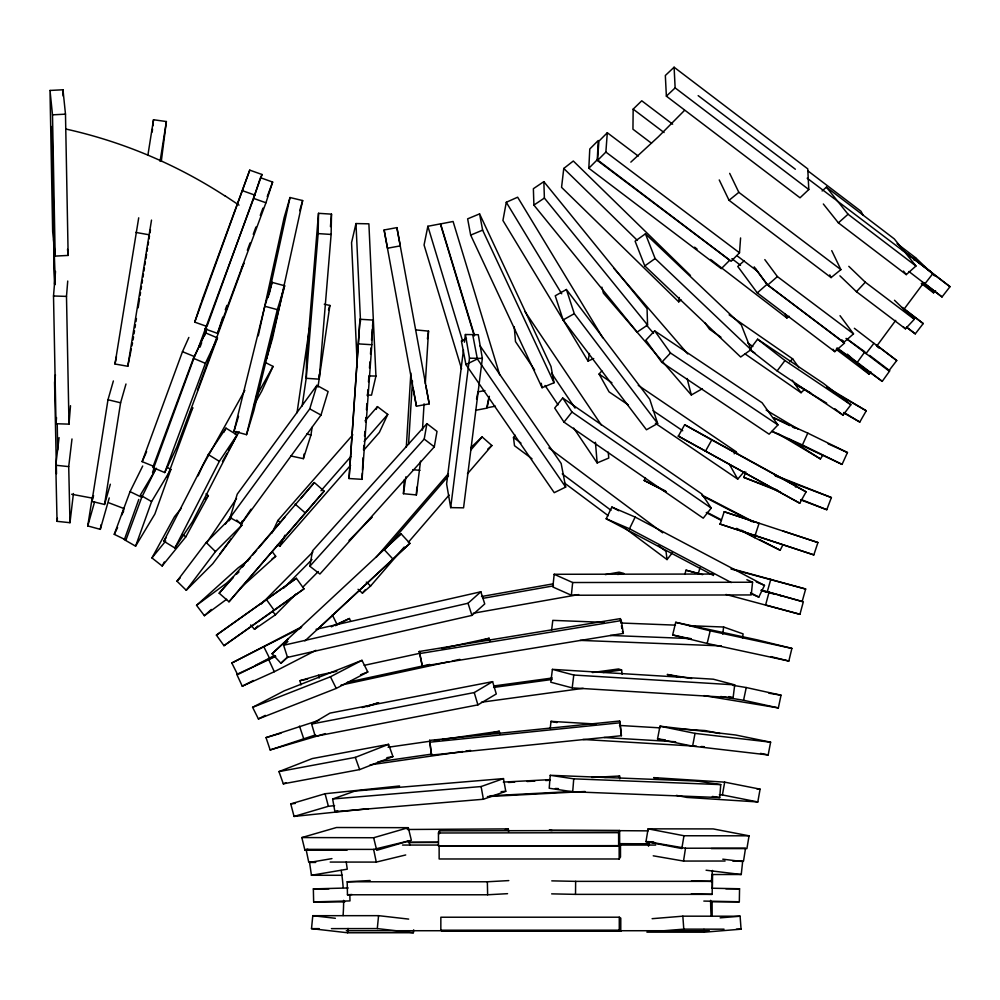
<?xml version="1.0" encoding="UTF-8"?>
<svg xmlns="http://www.w3.org/2000/svg" width="1000" height="1000" viewBox="0 0 1000 1000"><rect width="100%" height="100%" fill="white"/><g stroke="black" fill="none" stroke-linecap="round" stroke-linejoin="round"><path stroke-width="1.5" d="M442.337 931.137L440.838 930.225L440.85 917.225L619.275 917.2L620.788 918.112L620.775 931.112L442.25 931.137M620.775 931.112L619.275 930.2L619.275 917.2M691.413 880.925L712.288 881.363L712.175 894.362L575.525 894.362L575.638 881.363L551.775 880.863M672.65 124.188L641.75 100.787L633.162 109.138L632.95 129.213L651.488 143.25M712.387 887.237L712.575 874.225M306.212 378.312L306.575 358.025L318.512 213.312L331.488 214.15L331.125 234.438L319.188 379.162L306.212 378.312L318.15 233.6L318.512 213.312M319.188 379.162L319.262 374.475M710.35 901.762L739.325 901.762L739.55 888.763L711.775 888.225M349.062 478.525L360 319.262L372.987 320.075L371.825 344.725L362.038 479.338L349.062 478.525L360 319.262M362.038 479.338L362.325 473.175M362.475 470.1L363.05 457.762M588.825 168.238L589.775 149.012L598.237 140.525L597.288 159.75L588.825 168.238L721.312 268.663L729.775 260.175L597.288 159.75M420.538 461.075L416.362 494.938L403.438 493.7L404.288 479.775M406.287 447.287L410.863 373.025M408.562 444.375L412.463 380.938M416.362 494.938L416.838 487.2M422.45 430.138L424.062 403.837M425.3 383.725L428.537 331.125L415.6 329.888M363.525 450.05L363.862 445.4M364.538 436.125L364.875 431.475M365.55 422.2L365.887 417.55M366.45 409.812L366.9 403.625M367.463 395.887L367.912 389.7M368.475 381.962L368.925 375.775M369.487 368.038L369.938 361.85M370.5 354.113L370.95 347.925M371.525 340.188L372.312 329.363M372.537 326.262L372.987 320.075M740.588 237.95L739.5 252.812L731.1 261.288L597.475 160.525L598.9 141.2L607.3 132.738L638.225 156.062M597.475 160.525L605.875 152.062L607.3 132.738M70.5 405.7L68.987 424.137L56.013 423.725L53.513 295.988L55.512 271.413M56.013 423.725L56.513 417.587M68.987 424.137L66.487 296.4L67.737 281.038M550.237 775.3L549.2 788.25L572.7 791.775L719.712 797.562L720.75 784.613L697.25 781.087L550.237 775.3L573.737 778.838L720.75 784.613M572.7 791.775L573.737 778.838M330.45 226.6L331.488 214.15M413.688 929.85L413.4 932.725L347.625 932.775L311.512 928.637L312.787 915.7L378.575 915.662L408.663 919.1M347.625 932.775L348.05 928.462M331.4 928.625L377.287 928.587L378.575 915.662M713.913 574.038L554.175 574.288L552.863 587L571.35 595.237L751.237 594.95L752.55 582.238L746.862 579.712M571.35 595.237L572.663 582.525L554.175 574.288M152.2 132.025L152.525 128.963M152.85 125.887L153.5 119.75L166.375 121.538L161.287 161.4M550.225 728.538L550.988 721.363L596.125 724.05M712.15 874.525L741.237 874.513L742.65 861.6L722.775 859.175M55.425 374.812L54.575 382.55L56.487 473.837M690.487 275.512L573.312 161.012L563.763 168.463L561.562 187.35L678.737 301.85L681.125 299.988M678.737 301.85L679.25 297.5M73.425 493.525L69.975 522.7L57.05 521.337L55.788 465.25L59.062 437.612M57.05 521.337L57.413 518.275M69.975 522.7L68.713 466.613L71.988 438.963M551.6 630.312L552.8 620.363L604.038 622.362M722.763 634.125L723.612 627.025L689.45 625.688M742.575 638.15L743.088 633.888L723.612 627.025M552.4 669.362L550.8 682.225L572.188 687.887L733.112 697.712L734.712 684.862L713.325 679.2L552.4 669.362L573.787 675.037L734.712 684.862M572.188 687.887L573.787 675.037M463.475 349.913L446.613 483.938L450.688 507.625L463.562 507.837L482.35 358.413L478.275 334.725L465.412 334.513L464.438 342.212M450.688 507.625L469.487 358.2L465.412 334.513M297.025 412.775L309.413 327.975M302.137 406.012L306.425 376.725M290.725 455.938L303.387 458.663L304.075 454.038M303.387 458.663L310.988 434.95L312.113 427.238M317.962 387.15L329.9 305.438L324.275 304.237M403.438 493.7L405.913 476.8M427.413 338.812L428.537 331.125M648.5 846.213L649.163 841.925L653.775 841.925M653.238 855.812L683.525 861.062L685.5 848.225L745.525 848.175L743.55 861.012L732.775 861.025M109.237 497.925L100.3 529.35L87.762 525.925L92.325 496.987M110.35 484.225L104.55 504.475L91.938 501.425L107.987 399.75L113.375 380.95M131.35 348.762L127.788 366.275L114.987 364.012L138.713 217.825M147.938 154.938L153.5 119.75M100.3 529.35L101.013 524.775M104.55 504.475L120.6 402.788L125.988 384M127.788 366.275L151.512 220.087M160.087 161.325L166.375 121.538M133.062 339.95L133.55 336.887M134.037 333.825L134.512 330.763M135 327.7L135.475 324.637M135.963 321.587L136.45 318.525M138.138 307.812L139.588 298.625M140.062 295.562L140.55 292.512M141.037 289.45L141.512 286.388M142 283.325L142.487 280.262M142.963 277.2L143.45 274.15M143.938 271.087L144.412 268.025M144.9 264.962L145.375 261.9M145.863 258.837L146.588 254.25M147.075 251.188L147.55 248.125M148.038 245.075L148.525 242.013M149 238.95L149.488 235.888M149.963 232.825L150.45 229.762M749.062 835.812L683.975 835.75L681.825 848.55L645.962 841.65L648.112 828.85L713.2 828.913L749.062 835.812L746.912 848.612L711.263 848.575M309.825 566.263L312.538 550.825L426.925 423.638L437.013 431.413L434.3 446.85L319.913 574.038L309.825 566.263L424.2 439.075L426.925 423.638M719.325 794.737L722.412 794.938L724.688 782.15L760.088 789.163L757.812 801.95L686.787 797.425L676.462 795.387M602.762 337.788L517.638 197.2L506.287 202.275L502.925 220.487L588.05 361.075L593.725 358.537M588.05 361.075L589.45 353.488M657.537 738.975L659.975 726.2L735.55 734.987L770.612 742.188L768.175 754.95L692.6 746.162L657.537 738.975L665.25 739.875M692.6 746.162L695.037 733.388L770.612 742.188M489.387 396.325L487.075 407.788L495.412 406.175M114.987 364.012L116.463 356.712M131.938 345.85L132.525 342.938M474.225 335.775L440.35 223.888L427.863 226.275L424.062 244.988L461.55 368.812M476.538 399.062L477.987 391.875L484.938 390.55M489.025 396.675L486.7 408.188L475.588 410.312M720.775 696.5L743.562 700.263L746.25 687.537L781.038 695.2L778.35 707.925L703.9 695.625M258.263 335.838L284.113 217.725L290.012 197.525L302.663 200.562L272.5 338.375L266.588 358.562L268.913 347.962M268.15 297.475L290.012 197.525M367.212 395.05L371.512 395.138L375.938 376.062L368.888 223.825L355.975 223.562L351.562 242.625L357.312 366.912M672.65 634.963L675.7 622.325L757.375 639.9L791.888 648.4L788.838 661.038L707.163 643.462L672.65 634.963L690.8 638.875M707.163 643.462L710.2 630.825L791.888 648.4M233.975 431.275L264.8 306.25L272.087 282.375L284.637 285.763L253.812 410.8L246.525 434.663L233.975 431.275L238.525 416.35M269.113 294.425L272.087 282.375M246.525 434.663L277.35 309.637L284.637 285.763M684.862 574.375L686 570.188L702.588 574.65M768.988 592.463L765.6 605.013L799.938 614.312L803.337 601.763L761.312 590.112M698.413 573.3L699.975 567.737M770.812 579.2L767.3 591.712L802.15 601.562L805.662 589.038L731.875 568.787M87.762 525.925L94.562 501.975M91.938 501.425L93.588 495.637M299.7 210.662L302.663 200.562M230.1 517.663L237.237 494.15L316.887 385.363L328.113 391.538L320.988 415.062L241.337 523.85L230.1 517.663L309.75 408.875L316.887 385.363M241.337 523.85L242.237 520.913M328.488 309.887L329.9 305.438M260.375 177.688L272.638 182.05L265.938 202.775L217.525 333.375L205.275 329.012L206.225 326.05M205.275 329.012L253.688 198.425L259.9 179.175M217.525 333.375L222.775 317.087M201.562 301.4L249.75 170.138L262 174.488L206.975 326.475L194.725 322.125L201.075 302.887M194.725 322.125L249.75 170.138M720.125 524.087L724.2 511.737L817.925 542.537L813.838 554.888L720.125 524.087L813.838 554.888M755.025 535.625L759.1 523.275L724.2 511.737M138.8 499.4L124.35 539.675L135.588 546.175L154.863 514.038L170.85 469.438L167.1 467.275M135.588 546.175L151.588 501.587L170.85 469.438M204.913 333.15L206.5 328.75M124.325 507.7L121.638 515.013L123.688 510.925M204.363 335.387L205.987 330.988L194.513 356.6L154.188 466.55L142.15 461.637L182.475 351.688L188.85 337.45M152.525 472.4L154.312 467.575M198.825 346.625L206.4 326.037M260.4 178.863L262 174.488M205.125 333.125L206.725 328.775M200.062 347.113L201.675 342.713M167.288 476.938L192.812 407.65L190.512 411.637M155.738 469.012L141.75 497.3L125.962 540.013L114.262 534.338L130.05 491.625L142.7 466.037M225.287 309.738L226.9 305.387M247.35 250.25L250.037 242.987M253.263 234.288L255.95 227.025M260.262 215.425L262.95 208.162M267.25 196.55L272.638 182.05M193.438 358.275L152.762 467.475L164.725 472.562L176.8 447.137L217.463 337.925L205.5 332.85L193.438 358.275L205.387 363.35L164.725 472.562M204.412 335.763L205.5 332.85M780.55 492.025L743.763 477.362L745.812 471.962M795.462 487.075L796.488 484.375L775.263 475.913M800.6 499.837L826.775 509.712L831.388 497.562L774.55 475.087M142.15 461.637L146.613 451.675M807.788 433.125L847.45 452.537L842.075 464.387L802.425 444.975L807.788 433.125L773.375 417.625L789.788 425.65M198.1 475.838L202.463 466.287L244.825 390.35M265.338 362.475L273.05 366.413L261.812 390.975L254.25 404.538M241.425 268.575L243.938 263.175L197.438 390.25M272.038 532.987L277.863 520.513L352.825 434.8M277.45 544.587L279.738 546.325L284.913 535.225M376.175 409.387L377.463 406.625L387.762 414.412L379.35 432.438L363.938 450.05M438.45 832.987L439.462 830.825L619.612 830.5L619.663 843.475L618.65 845.638L438.488 845.962L438.45 832.987L618.6 832.663L619.612 830.5M205.387 363.35L217.463 337.925M713.5 575.487L606.188 518.775L611.862 507.088L635.163 517.075L764.488 585.413L758.8 597.112L750.588 593.575M606.188 518.775L629.487 528.763L635.163 517.075M114.262 534.338L117.587 527.6M666.237 491.875L644.15 480.45L645.45 477.863M782.788 545.075L780.175 550.237L754.587 537.625L755.888 535.037M163.812 541.188L208.275 454.538L225.975 428.15L237.037 434.95L192.575 521.587L174.875 547.987L163.812 541.188L166.337 537.413M223.863 432.275L225.975 428.15M174.875 547.987L219.338 461.35L237.037 434.95M206.062 493.837L208.337 495.625L185.787 536.875L162.15 565.975L151.95 557.925L174.5 516.675L181.388 508.188M162.15 565.975L164.325 561.975M235.225 434.212L236.737 431.5M256.413 396.238L273.05 366.413M222.475 461.488L227.025 453.35M228.538 450.637L239.125 431.662M678.35 436.112L684.675 424.75L779 476.65L806.087 491.85L799.762 503.212L678.35 436.112L799.762 503.212M705.425 451.312L711.762 439.95L806.087 491.85M843.9 412.987L859.788 422.062L866.25 410.788L826.663 387.062M156.4 468.3L140.35 495.087L151.588 501.587M777.7 433.488L820.425 458.95L822.738 455.288M206.95 542.4L236.525 498.587M225.413 524.075L231.5 515.062M231.012 538.825L220.025 553.75M240.588 524.65L251.025 509.188M619.138 846L620.487 844.013L620.5 857L619.163 858.988L439.15 858.975L439.125 845.987L619.138 846L619.163 858.988M869.625 355.412L889.8 370.788L882.237 381.362L857.312 362.375L864.875 351.788L846.125 338.413M876.912 345.838L895.725 320.375M903.487 309.913L923.512 283.087M236.762 520.075L241.925 525.112L212.7 563.8L186.25 590.262L176.962 581.175L206.188 542.487L231.537 517.137M228.975 520.862L230.812 518.45M186.25 590.262L215.475 551.575L241.925 525.112M750.612 348.413L757.588 339.2L823.5 383.425L850.863 404.787L843.025 415.15L777.113 370.925L749.75 349.562L754.912 353.038M777.113 370.925L784.95 360.55L850.863 404.787M865.987 353.612L873.9 343.3L896.725 360.538L888.812 370.863L846.438 338.625M906.575 327.275L915.275 333.85L923.225 323.562L902.438 307.5M924.837 283.9L932.825 273.637L950 286.688L942.013 296.95L908.938 271.525M532 458.775L514.5 445.712L513.475 437.488L515.237 435.238M624.525 527.85L667.038 559.575L672.325 552.837M562.688 397.987L554.7 408.075L564 422.125L703.238 518.175L711.225 508.088L701.925 494.038L562.688 397.987L571.987 412.05L711.225 508.088M564 422.125L571.987 412.05M151.95 557.925L165.738 540.95M205.375 499.263L208.337 495.625M219.188 593.212L314.35 482.562L324.137 491.125L228.975 601.788L219.188 593.212L233.375 577.375M242.488 566.962L244.513 564.587M247.55 561.013L250.588 557.45M252.6 555.075L256.65 550.312M258.675 547.938L285 517.038M301.188 498.013L314.35 482.562M228.975 601.788L324.137 491.125M376.087 557.388L448.413 473.612M470.825 447.65L482.125 436.925L491.875 445.525L467.425 473.837M385.363 549.025L448.512 475.863M470.925 449.9L482.125 436.925M358.062 589.3L362.4 593.125L365.45 589.587M362.4 593.125L370.65 585.938L404.263 547M408.338 542.288L449.087 495.087M628.375 404.975L609.075 391.887L599.075 374.062L601.85 370.85M734.188 453.787L736.038 451.65L638.263 385.35M655.387 423.288L737.725 479.113L744.188 471.613M365.138 420.712L377.463 406.625M321.012 490.725L350.788 456.675M364.137 441.413L387.762 414.412M279.738 546.325L350.6 465.312M236.412 573.975L238.438 571.712M836.175 349.288L869.175 374.263L871.1 372.113M856.45 291.7L865.312 282.213L914.3 319.3L905.438 328.8L856.45 291.7L839.925 275.837M913.575 259.8L915.537 257.688L934.6 275.837M921.287 283.45L933.575 292.812L935.55 290.7M654.675 330.863L645.863 340.138L661.712 362.287L769.137 434.188L777.95 424.913L762.1 402.762L654.675 330.863L670.512 353.013L777.95 424.913M661.712 362.287L670.512 353.013M684.45 110.463L658.425 136.713L630.837 162.125M261.363 603.987L312.95 551.888M283.475 588.337L312.013 559.525M250.7 624.95L254.462 629.312L257.75 625.988M254.462 629.312L275.475 614.775L296.325 593.713M302.913 587.062L318.275 571.538M349.012 540.5L372.05 517.225L369.588 518.938M176.962 581.175L180.263 577.863M674.1 67.225L665.337 75.5L666.375 96.163L800.037 197.8L808.8 189.525L807.75 168.863L674.1 67.225L675.138 87.888L666.375 96.163M789.587 361.812L792.7 358.888L798.9 367.663M745.1 353.938L801.05 392.713L804.163 389.8M287.725 657.013L280.925 663.275L272.075 653.737L401.075 533.825L409.913 543.362L317.362 629.525M280.925 663.275L287.775 656.888M304.913 640.925L409.913 543.362M401.075 533.825L384.062 549.487L392.9 559.025M272.075 653.737L287.962 639.125M226.675 599.237L204.387 615.7L196.55 605.325L238.137 567.863L248.05 560.538M233.212 577.125L226.287 583.362L196.55 605.325M236.688 574L238.988 571.912M204.387 615.7L211.312 609.45M239.887 588.538L275.7 556.287L272.225 551.675M316.087 629.312L480.85 591.775L484.738 603.925L471.925 615.4L287.512 657.4L283.625 645.263L287.887 641.438M283.625 645.263L468.025 603.25L480.85 591.775M822.125 190.975L826.413 187.162L894.312 238.925L915.95 266.012L906.275 274.613L838.388 222.85L823.337 204M838.388 222.85L848.05 214.25L915.95 266.012M744.225 260.775L737.763 266.45L757.288 292.887L834.788 351.65L844.463 343.137L842.688 340.737M757.288 292.887L766.963 284.375L844.463 343.137M767.7 285.075L777.4 276.588L853.512 333.862L843.812 342.362L767.7 285.075L754.212 266.887M487.75 449.113L491.875 445.525M729.038 200.3L738.838 192.35L840.888 269.637L831.087 277.587L729.038 200.3L719.237 179.95M710.612 259.462L786.888 318.012L789.062 316.275M271.988 559.025L275.7 556.287M216.4 635.125L296.388 578.3L303.975 588.862L274.2 610.337L223.988 645.688L216.4 635.125L296.388 578.3M223.988 645.688L303.975 588.862M645.438 233.825L635.1 241.188L644.788 265.912L740.675 357.013L751 349.65L741.312 324.913L645.438 233.825L655.125 258.55L751 349.65M644.788 265.912L655.125 258.55M543.85 181.65L533.375 188.7L533.9 205.1L637.1 332.088L647.575 325.05L647.05 308.637L543.85 181.65L544.388 198.062L647.575 325.05M533.9 205.1L544.388 198.062M618.562 776.737L619.625 776.025L619.775 778.9M311.613 724.025L329.988 713.112L492.612 681.65L496.287 693.95L477.912 704.875L315.275 736.338L311.613 724.025L474.237 692.562L492.612 681.65M663.012 362.212L691.312 395L702.312 388.762M566.413 289.5L555.237 295.788L563.112 319.962L646.462 429.775L657.65 423.488L649.775 399.312L566.413 289.5L574.288 313.675L657.65 423.488M563.112 319.962L574.288 313.675M252.613 707.312L284.15 690.875L361.987 660.337L367.788 671.963L336.25 688.413L258.412 718.938L252.613 707.312L330.45 676.775L361.987 660.337M258.412 718.938L265.275 715.362M275.262 655.9L237.625 674.625L231.825 662.987L301.675 626.862M231.825 662.987L300.938 627.95M255.413 665.413L274.575 655.475M331.362 626.838L336.838 624L332.325 614.938M315.988 650.312L274.312 671.725L242.262 686.2L236.8 674.4L275.8 656.363M335.525 625.662L349.412 618.513L350.625 621.138M242.262 686.2L253.375 680.487M466.475 338.45L461.4 340.938L465.925 364.562L554.237 492.675L565.675 487.075L561.15 463.45L479.9 345.588M465.925 364.562L477.362 358.963L472.837 335.337M335.475 624.812L349.412 618.513M573.7 428.075L597.163 462.925L608.763 458.05L608.263 452.137M479.588 213.888L467.638 218.85L470.675 235.113L542.075 387.713L554.025 382.75L551 366.488L479.588 213.888L482.625 230.138L554.025 382.75M470.675 235.113L482.625 230.138M360.575 674.788L367.788 671.963M278.962 771.6L312.25 758.575L388.575 744.338L392.938 756.562L359.65 769.587L283.325 783.825L278.962 771.6L355.3 757.375L388.575 744.338M283.325 783.825L286.212 782.688M332.638 798.988L355.012 791.038L503.488 778.6L505.763 791.3L483.387 799.25L334.9 811.688L332.638 798.988L481.112 786.55L503.488 778.6M334.9 811.688L337.7 810.7M325.412 733.6L270.163 749.938L266.025 737.613L318.9 720.362M367 706.7L378.638 702.7L362.212 707.562M270.163 749.938L315.575 734.9M300.963 684.925L299.975 680.713L318.5 675.263L336.775 671.3M482.013 640.362L489.137 638.275L489.8 641.087M266.025 737.613L280.963 733.188M368.562 808.675L294.062 816.438L290.75 803.9L325.075 793.737L399.575 785.975M294.062 816.438L328.387 806.287L334.6 805.638M301.837 837.562L336.475 827.513L408.288 827.688L411.35 840.263L376.725 850.312L373.65 837.738L301.837 837.562L304.913 850.138L347.062 850.238M304.913 850.138L307.8 849.3M373.65 837.738L408.288 827.688M314.85 862.05L308.7 862.038L306.062 849.35L373.638 849.4L408.963 840.85L409.837 845.075M330.2 862.062L376.275 862.087L405.712 854.963M505.375 829.587L508.338 828.9L508.6 831.75M489.188 733.6L499.325 731.275L499.812 734.112M364.2 665.35L420.575 653.138M441.9 648.512L489.137 638.275M299.975 680.713L307.587 679.062M347.375 682.3L429.65 664.463M341.037 685.113L449.212 661.663M452.262 661L459.875 659.35M386.825 757.7L392.938 756.562M384.113 229.975L396.9 227.625L400.288 245.875L387.5 248.225L384.113 229.975L416.425 406.213L429.212 403.862L396.9 227.625M481.538 596.512L553.362 583.8M605.325 574.6L619.075 572.163L623.812 573.4L617.7 574.487M483.212 598.288L553.513 585.85M473.175 613.263L578.625 594.587M342.325 875.288L311.438 875.275L309.55 862.438L331.938 858.612M311.438 875.275L347.275 869.175L346.213 862.038M419.3 651.5L620.3 618.625L621.275 620.6L623.362 633.413L422.362 666.287L419.3 651.5L422.362 666.287M420.275 653.475L621.275 620.6M388.088 747.262L429.8 741.263M434.438 740.6L439.075 739.938M442.163 739.488L499.325 731.275M377.938 761.85L432 754.075M370.125 764.85L462.812 751.525M465.9 751.087L470.538 750.413M493.675 685.987L552.275 678M592.35 672.537L618.562 668.962L621.587 669.987L622.163 674.287M493.612 687.438L552.2 679.45M603.088 672.513L621.587 669.987M481.463 702.212L583.212 688.337M290.75 803.9L295.4 803.413M429.675 740.4L619.612 721.012L620.087 722.775L621.4 735.7L431.463 755.088L429.675 740.4L431.463 755.088M430.15 742.163L620.087 722.775M501.125 791.688L505.763 791.3M652.113 918.688L682.837 916.175L740.113 916.225L741.062 929.188L704.175 932.2L646.912 932.15L683.787 929.137L724.038 929.175M720.125 917.85L740.113 916.225M507.55 893.675L487.638 894.775L347.463 894.775L347.188 881.775L370.163 880.512M347.188 881.775L487.35 881.775L508.8 880.588M347.463 894.775L352.062 894.513M50 90.45L62.975 89.775L65.487 114.162L68.15 255.425L55.175 256.1L52.663 231.713L50 90.45L52.5 114.838L55.175 256.1M52.5 114.838L65.487 114.162M503.312 782.075L549.837 779.65M591.712 777.475L619.625 776.025M508.45 782.475L514.663 782.15M527.062 781.5L534.812 781.1M545.675 780.525L550.325 780.288M604.6 777.463L610.812 777.138M490.037 795.788L572.238 791.513M487.425 796.587L585.125 791.5M344.738 901.9L313.65 901.9L313.35 888.9L348.162 887.962M313.65 901.9L349.988 900.913L349.85 895.138M407.25 829.488L508.338 828.9M408.438 842.362L437.987 842.188M572.663 582.525L752.55 582.238M408.35 842.463L437.825 842.463M619.963 844.013L649.488 844.013M402.5 845.062L438.45 845.062M618.925 845.062L655.688 845.062M683.525 861.062L725.075 861.025M309.55 862.438L315.725 862.438M575.638 881.363L712.288 881.363M725.837 888.763L739.55 888.763M313.35 888.9L328.888 888.9M311.512 928.637L319.163 928.637M440.838 930.225L619.275 930.2M346.287 930.725L709.375 930.725M645.962 841.65L649.062 841.663M736.413 929.188L741.062 929.188M648.15 830.863L549.087 830.212L552.15 830.525M619.712 843.662L649.125 843.85M469.487 358.2L482.35 358.413M370.2 375.95L375.938 376.062M703.825 901.075L739.325 901.762M691.287 893.925L712.175 894.362M551.663 893.863L575.525 894.362M53.513 295.988L66.487 296.4M621.125 623.025L675.475 625.138M610.262 635.45L691.012 638.6M580.05 640.387L721.363 645.888M555.388 788.487L558.488 788.612M619.475 725.45L659.938 727.862M680.175 729.062L705.075 730.55L720.013 733.575M604.075 737.513L675.675 741.775M582.913 739.463L696.525 746.237M701.188 746.513L704.3 746.7M358.85 343.913L371.825 344.725M724.688 782.15L653.662 777.625L658.088 778.5M757 788.975L760.088 789.163M318.15 233.6L331.125 234.438M412.788 469.675L419.975 470.363M55.788 465.25L68.713 466.613M312.787 915.7L335.363 918.288M377.287 928.587L413.4 932.725M706.075 870.225L741.237 874.513M71.675 494.263L91.875 498.038M712.362 796.462L719.712 797.562M691.55 678.5L667.237 674.475L680.85 677.475M732.575 685.275L746.25 687.537M768.888 693.2L781.038 695.2M649.163 841.925L685.5 848.225M135.75 232.413L148.562 234.675M648.112 828.85L683.975 835.75M722.412 794.938L757.812 801.95M550.988 721.363L556.975 722.575M659.975 726.2L695.037 733.388M760.55 753.388L768.175 754.95M306.762 434.038L310.988 434.95M743.562 700.263L778.35 707.925M107.987 399.75L120.6 402.788M675.7 622.325L710.2 630.825M770.837 656.6L788.838 661.038M728.838 696.587L733.112 697.712M805.662 589.038L730.975 568.987M761.075 590.425L770.138 592.85M779.188 595.275L782.212 596.087M761.712 590.75L766.213 591.95M769.2 592.75L775.188 594.362M726 594.475L799.938 614.312M264.8 306.25L277.35 309.637M686 570.188L699.438 573.825M783.025 531L817.925 542.537M109.113 502.9L123.387 508.338M242.913 190.85L255.162 195.212M253.688 198.425L265.938 202.775M796.488 484.375L831.388 497.562M743.763 477.362L777.212 490M801.3 499.562L826.775 509.712M182.475 351.688L194.513 356.6M756.263 581.888L764.488 585.413M828.175 443.85L847.45 452.537M772.138 431.325L802.425 444.975M842.075 464.387L772.113 431.475M130.05 491.625L141.75 497.3M792.525 426.987L795.25 428.325M644.15 480.45L665.7 491.062M701.825 495.025L754.287 522.188M702.463 495.988L752.163 521.725M707.013 512.35L720.825 519.5M741.525 530.225L752.575 535.938M759.475 539.513L780.175 550.237M706.275 512.612L721.462 520.475M736.65 528.337L754.587 537.625M611.862 507.088L618.75 510.725M629.487 528.763L731.287 582.562M750.55 592.75L758.8 597.112M309.75 408.875L320.988 415.062M684.675 424.75L711.762 439.95M833.15 391.875L866.25 410.788M810.925 393.05L795.037 383.975L826.688 403.162M766.162 410.087L798.188 429.188M788.575 438.587L820.425 458.95M843.962 412.475L859.788 422.062M208.275 454.538L219.338 461.35M224.762 195.637L239.025 205.125M599.075 374.062L611.938 382.788M653.112 410.7L682.7 430.763M729.125 314.825L792.7 358.888M747.763 342.975L752.837 346.5M720.938 337.188L709.5 329.263L705.075 322.987M837.312 348.113L857.312 362.375M882.237 381.362L836.737 348.225M548.9 447.9L662.688 532.825M513.475 437.488L520.975 443.088M562.238 473.888L611 510.288M658.512 545.75L666.012 551.35L667.038 559.575M564.513 483.05L608.275 515.712M605.875 152.062L739.5 252.812M698.162 95.625L795.362 169.237M807.188 178.2L834.912 199.188M835.775 199.838L931.562 272.375M904.6 309.45L923.225 323.562M633.162 109.138L664.062 132.537M737.5 256.137L757.35 271.163M277.863 520.513L280.15 522.238M807.975 170.925L861 211.275L863.138 215.338M675.138 87.888L808.8 189.525M897.1 243.637L915.537 257.688M875.95 344.613L896.725 360.538M854.35 328.3L873.9 343.3M731.9 258.675L740.512 265.275M694.613 247.188L697.075 249.075M424.2 439.075L434.3 446.85M906.712 327.238L915.275 333.85M950 286.688L902.25 249.838L932.825 273.637M923.675 282.663L942.013 296.95M757.588 339.2L784.95 360.55M834.688 408.65L843.025 415.15M182.387 534.2L185.787 536.875M295.1 504.062L304.887 512.625M366.325 582.125L370.65 585.938M847.387 354.175L869.175 374.263M922.375 282.137L933.575 292.812M894.475 300.262L914.3 319.3M848.8 266.337L865.312 282.213M903.225 326.688L905.438 328.8M876.587 345.875L878.75 347.95M563.763 168.463L637.413 240.438M206.188 542.487L215.475 551.575M613.987 268.463L687.738 353.925M646.425 325.037L653.5 333.237M661 359.875L603.413 293.15L601.888 287.15M272.65 611.512L275.475 614.775M903.45 271.075L906.275 274.613M826.413 187.162L848.05 214.25M840.025 315.675L853.512 333.862M842.013 339.925L843.812 342.362M764.812 259.6L777.4 276.588M833.012 349.25L834.788 351.65M755.438 268.75L766.963 284.375M266.6 599.788L274.2 610.337M792.2 380.188L801.05 392.713M477.362 358.963L565.675 487.075M524.975 311.588L601.438 425.188M551.6 373.263L575.062 408.113M534.612 369.988L515.487 341.587L514.25 326.812M545.037 385.475L558.062 404.837M506.287 202.275L561.7 293.788M736.038 451.65L737.463 454.188M729.862 465.1L737.725 479.113M330.45 676.775L336.25 688.413M263.988 647.1L269.788 658.737M622.388 631.45L623.362 633.413M831.737 250.637L840.888 269.637M829.788 274.875L831.087 277.587M729.688 173.363L738.838 192.35M268.85 659.925L274.312 671.725M785.113 313.788L786.888 318.012M355.3 757.375L359.65 769.587M299.488 726.112L303.625 738.438M468.025 603.25L471.925 615.4M499.7 374.837L453.088 221.488L440.6 223.9L474.538 335.562M427.863 226.275L462.638 341.15M474.237 692.562L477.912 704.875M621.4 735.7L619.612 721.012M325.075 793.737L328.387 806.287M687.113 378.512L691.312 395M318.5 675.263L319.163 678.075M373.638 849.4L376.275 862.087M541.25 383.275L542.075 387.713M425.825 385.613L429.212 403.862M413.038 387.962L416.425 406.213M481.112 786.55L483.387 799.25M620.3 618.625L620.988 622.9M621.462 625.75L621.925 628.6M67.525 249.325L68.15 255.425M595.425 442.238L597.163 462.925M703.962 929.312L704.175 932.2M682.837 916.175L683.787 929.137M355.975 223.562L360.513 321.425M487.35 881.775L487.638 894.775M62.975 89.775L63.1 95.988M54.013 239.737L54.862 284.538M53.325 222.312L53.5 231.588M53.637 239.312L54.488 284.125M52.038 126.438L54.8 284.713M57.225 423.638L57.688 449.925M712.1 902.875L712.163 915.888M618.6 832.663L618.65 845.638M439.462 830.825L439.475 833.7M66.037 129.075A512.413 493.938 88.9 0 1 224.688 195.763M343.625 900.362A193.938 193.938 0 0 1 343.075 915.537M341.213 870.438A193.938 193.938 0 0 1 343.15 887.45M711.087 915.525A246.588 246.588 0 0 1 710.638 900.362M711.363 881.762A246.588 246.588 0 0 1 712.487 870.438"/></g></svg>
